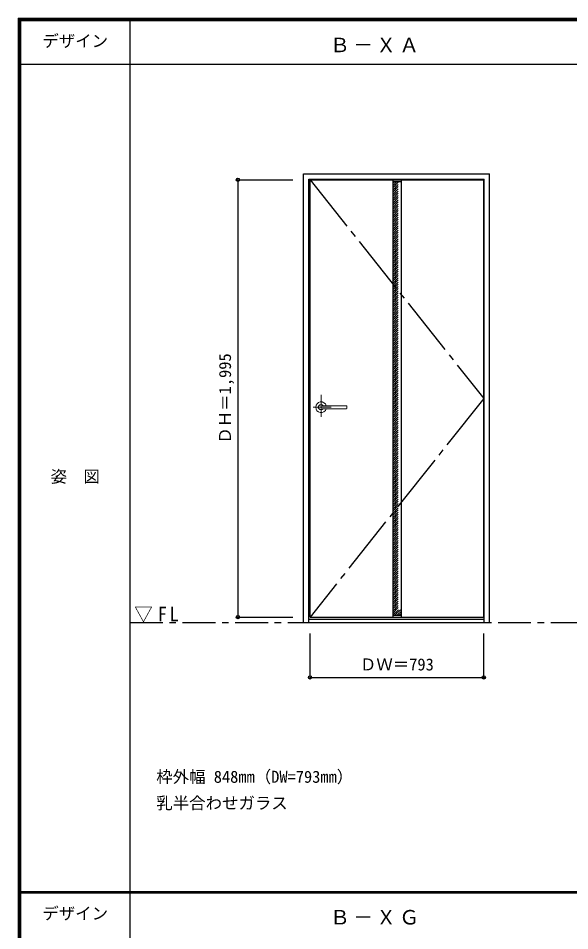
# Model space of a CAD drawing. Units: millimetres, scale not verified. Extents: x -6000 to 5700, y -4307 to 4260.
# Drawn here: x -6000 to -3483, y 12 to 4175 of the extents above; entities that cross this region are included whole.
import ezdxf
from ezdxf.enums import TextEntityAlignment as Align

# ---------------------------------------------------------------- set-up
doc = ezdxf.new("R2010")
doc.units = ezdxf.units.MM
doc.header["$LTSCALE"] = 30
doc.header["$PDMODE"] = 32
doc.header["$PDSIZE"] = 15
for name, pattern in [('CHAIN1', [8, 5, -1, 1, -1]), ('CHAIN2', [12, 9, -1, 1, -1]), ('DASHED1', [1.8, 1.2, -0.6])]:
    doc.linetypes.add(name, pattern=pattern)
for name, color, linetype in [('0-2_扉', 3, 'Continuous'), ('0-3_仕上げ', 3, 'Continuous'), ('0-4_枠', 3, 'Continuous'), ('0-7', 7, 'CHAIN2'), ('0-A_文字', 7, 'Continuous'), ('0-B_寸法', 7, 'Continuous'), ('0-C_ハッチ', 4, 'DASHED1'), ('F-1_枠', 6, 'Continuous'), ('F-A_文字', 7, 'Continuous')]:
    doc.layers.add(name, color=color, linetype=linetype)
doc.layers.add('0-5_レバー', color=7, linetype='Continuous', lineweight=18)
doc.styles.add('ＭＳ ゴシック', font='')
doc.styles.get('ＭＳ ゴシック').set_extended_font_data('MS Gothic')

msp = doc.modelspace()

# ---------------------------------------------------------------- linework, layer by layer
at = {"layer": '0-2_扉'}
for p, q in [((-4668.4, 3438), (-3875.4, 3438)), ((-4668.4, 1443), (-4668.4, 3438)), ((-3875.4, 1443), (-3875.4, 3438)), ((-4668.4, 1443), (-3875.4, 1443))]:
    msp.add_line(p, q, dxfattribs=at)
at = {"layer": '0-3_仕上げ'}
for p, q in [((-4290.9, 3438), (-4290.9, 1443)), ((-4252.9, 3438), (-4252.9, 1443))]:
    msp.add_line(p, q, dxfattribs=at)
at = {"layer": '0-3_仕上げ', "color": 7}
for p, q in [((-4290.9, 3430), (-4252.9, 3430)), ((-4290.9, 1451), (-4252.9, 1451))]:
    msp.add_line(p, q, dxfattribs=at)
at = {"layer": '0-4_枠'}
for p, q in [((-4697.4, 3465), (-3849.4, 3465)), ((-4697.4, 1418), (-4697.4, 3465)), ((-3849.4, 1418), (-3849.4, 3465)), ((-4673.4, 3441), (-3873.4, 3441)), ((-4673.4, 1418), (-4673.4, 3441)), ((-3873.4, 1418), (-3873.4, 3441)), ((-4697.4, 1418), (-3849.4, 1418)), ((-4673.4, 1433), (-3873.4, 1433))]:
    msp.add_line(p, q, dxfattribs=at)
at = {"layer": '0-5_レバー', "color": 4, "linetype": 'CHAIN1'}
for p, q in [((-4617.9, 2456.96), (-4617.9, 2357.11)), ((-4571.1, 2400.5), (-4654.12, 2400.5))]:
    msp.add_line(p, q, dxfattribs=at)
at = {"layer": '0-5_レバー'}
for q in [(-4500.9, 2405.99), (-4500.9, 2395)]:
    msp.add_line((-4500.9, 2400.5), q, dxfattribs=at)
for points in [[(-4607.94, 2407.49), (-4608.71, 2408.28), (-4610.68, 2409.65), (-4612.92, 2410.66), (-4615.36, 2411.29), (-4617.9, 2411.5), (-4620.44, 2411.29), (-4622.87, 2410.66), (-4625.12, 2409.65), (-4627.09, 2408.28), (-4628.71, 2406.61), (-4629.91, 2404.71), (-4630.65, 2402.65), (-4630.9, 2400.5), (-4630.65, 2398.35), (-4629.91, 2396.29), (-4628.71, 2394.39), (-4627.09, 2392.72), (-4625.12, 2391.35), (-4622.87, 2390.34), (-4620.44, 2389.71), (-4617.9, 2389.5), (-4615.36, 2389.71), (-4612.92, 2390.34), (-4610.68, 2391.35), (-4608.71, 2392.72), (-4607.94, 2393.51)], [(-4502.4, 2407.5), (-4512.13, 2407.5), (-4522.31, 2407.5), (-4531.91, 2407.5), (-4540.9, 2407.5), (-4549.31, 2407.5), (-4557.12, 2407.5), (-4563.94, 2407.5), (-4570.24, 2407.5), (-4576, 2407.5), (-4581.25, 2407.5), (-4586.04, 2407.5), (-4590.69, 2407.5), (-4594.9, 2407.5), (-4598.65, 2407.5), (-4600.65, 2407.5), (-4602.5, 2407.5), (-4604.51, 2407.49), (-4606.92, 2407.49), (-4608.41, 2407.49), (-4609.95, 2407.49), (-4611.47, 2407.49), (-4612.57, 2407.49), (-4613.03, 2407.49), (-4613.03, 2407.48)], [(-4612.88, 2393.51), (-4612.75, 2393.51), (-4612.31, 2393.51), (-4611.59, 2393.51), (-4610.57, 2393.51), (-4609.31, 2393.51), (-4607.96, 2393.51), (-4605.1, 2393.51), (-4602.12, 2393.5), (-4599.1, 2393.5), (-4596.06, 2393.5), (-4592.99, 2393.5), (-4589.91, 2393.5), (-4585.91, 2393.5), (-4581.5, 2393.5), (-4576.53, 2393.5), (-4571, 2393.5), (-4564.91, 2393.5), (-4558.26, 2393.5), (-4551.05, 2393.5), (-4542.46, 2393.5), (-4533.2, 2393.5), (-4523.26, 2393.5), (-4512.65, 2393.5), (-4502.4, 2393.5)], [(-4502.4, 2407.5), (-4511.48, 2407.5), (-4511.88, 2407.5)]]:
    msp.add_lwpolyline(points, dxfattribs=at)
for centre, radius, start, end in [((-4617.9, 2400.5), 24.55, 16.59952, 343.36736), ((-4502.4, 2406), 1.5, 0.00847, 89.9163), ((-4502.4, 2406), 1.5, 360, 90.17419), ((-4502.4, 2395), 1.5, 270.16419, 0), ((-4502.4, 2395), 1.5, 269.91059, 359.99153)]:
    msp.add_arc(centre, radius, start, end, dxfattribs=at)
at = {"layer": '0-7'}
for p, q in [((-4668.4, 3438), (-3875.4, 2440.5)), ((-3875.4, 2440.5), (-4668.4, 1443))]:
    msp.add_line(p, q, dxfattribs=at)
at = {"layer": '0-B_寸法', "color": 4}
for p, q in [((-4997.4, 3438), (-4747.4, 3438)), ((-4997.4, 3438), (-4997.4, 1443)), ((-4997.4, 1443), (-4747.4, 1443)), ((-4668.4, 1168), (-4668.4, 1368)), ((-3875.4, 1168), (-3875.4, 1368)), ((-4668.4, 1168), (-3875.4, 1168))]:
    msp.add_line(p, q, dxfattribs=at)
at = {"layer": '0-B_寸法'}
for p in [(-4997.4, 3438), (-4997.4, 1443), (-4668.4, 1168), (-3875.4, 1168)]:
    msp.add_point(p, dxfattribs=at)
at = {"layer": '0-C_ハッチ'}
for p, q in [((-4290.9, 3401.01), (-4261.91, 3430)), ((-4290.9, 3410.91), (-4271.81, 3430)), ((-4290.9, 3420.81), (-4281.71, 3430)), ((-4290.9, 3391.11), (-4252.9, 3429.11)), ((-4290.9, 3381.21), (-4252.9, 3419.21)), ((-4290.9, 3371.31), (-4252.9, 3409.31)), ((-4290.9, 3361.41), (-4252.9, 3399.41)), ((-4290.9, 3351.51), (-4252.9, 3389.51)), ((-4290.9, 3341.61), (-4252.9, 3379.61)), ((-4290.9, 3331.71), (-4252.9, 3369.71)), ((-4290.9, 3321.81), (-4252.9, 3359.81)), ((-4290.9, 3311.91), (-4252.9, 3349.91)), ((-4290.9, 3302.01), (-4252.9, 3340.01)), ((-4290.9, 3292.11), (-4252.9, 3330.11)), ((-4290.9, 3282.21), (-4252.9, 3320.21)), ((-4290.9, 3272.31), (-4252.9, 3310.31)), ((-4290.9, 3262.41), (-4252.9, 3300.41)), ((-4290.9, 3252.52), (-4252.9, 3290.52)), ((-4290.9, 3242.62), (-4252.9, 3280.62)), ((-4290.9, 3232.72), (-4252.9, 3270.72)), ((-4290.9, 3222.82), (-4252.9, 3260.82)), ((-4290.9, 3212.92), (-4252.9, 3250.92)), ((-4290.9, 3203.02), (-4252.9, 3241.02)), ((-4290.9, 3193.12), (-4252.9, 3231.12)), ((-4290.9, 3183.22), (-4252.9, 3221.22)), ((-4290.9, 3173.32), (-4252.9, 3211.32)), ((-4290.9, 3163.42), (-4252.9, 3201.42)), ((-4290.9, 3153.52), (-4252.9, 3191.52)), ((-4290.9, 3143.62), (-4252.9, 3181.62)), ((-4290.9, 3133.72), (-4252.9, 3171.72)), ((-4290.9, 3123.82), (-4252.9, 3161.82)), ((-4290.9, 3113.92), (-4252.9, 3151.92)), ((-4290.9, 3104.02), (-4252.9, 3142.02)), ((-4290.9, 3094.12), (-4252.9, 3132.12)), ((-4290.9, 3084.22), (-4252.9, 3122.22)), ((-4290.9, 3074.32), (-4252.9, 3112.32)), ((-4290.9, 3064.42), (-4252.9, 3102.42)), ((-4290.9, 3054.53), (-4252.9, 3092.53)), ((-4290.9, 3044.63), (-4252.9, 3082.63)), ((-4290.9, 3034.73), (-4252.9, 3072.73)), ((-4290.9, 3024.83), (-4252.9, 3062.83)), ((-4290.9, 3014.93), (-4252.9, 3052.93)), ((-4290.9, 3005.03), (-4252.9, 3043.03)), ((-4290.9, 2995.13), (-4252.9, 3033.13)), ((-4290.9, 2985.23), (-4252.9, 3023.23)), ((-4290.9, 2975.33), (-4252.9, 3013.33)), ((-4290.9, 2965.43), (-4252.9, 3003.43)), ((-4290.9, 2955.53), (-4252.9, 2993.53)), ((-4290.9, 2945.63), (-4252.9, 2983.63)), ((-4290.9, 2935.73), (-4252.9, 2973.73)), ((-4290.9, 2925.83), (-4252.9, 2963.83)), ((-4290.9, 2915.93), (-4252.9, 2953.93)), ((-4290.9, 2906.03), (-4252.9, 2944.03)), ((-4290.9, 2896.13), (-4252.9, 2934.13)), ((-4290.9, 2886.23), (-4252.9, 2924.23)), ((-4290.9, 2876.33), (-4252.9, 2914.33)), ((-4290.9, 2866.44), (-4252.9, 2904.44)), ((-4290.9, 2856.54), (-4252.9, 2894.54)), ((-4290.9, 2846.64), (-4252.9, 2884.64)), ((-4290.9, 2836.74), (-4252.9, 2874.74)), ((-4290.9, 2826.84), (-4252.9, 2864.84)), ((-4290.9, 2816.94), (-4252.9, 2854.94)), ((-4290.9, 2807.04), (-4252.9, 2845.04)), ((-4290.9, 2797.14), (-4252.9, 2835.14)), ((-4290.9, 2787.24), (-4252.9, 2825.24)), ((-4290.9, 2777.34), (-4252.9, 2815.34)), ((-4290.9, 2767.44), (-4252.9, 2805.44)), ((-4290.9, 2757.54), (-4252.9, 2795.54)), ((-4290.9, 2747.64), (-4252.9, 2785.64)), ((-4290.9, 2737.74), (-4252.9, 2775.74)), ((-4290.9, 2727.84), (-4252.9, 2765.84)), ((-4290.9, 2717.94), (-4252.9, 2755.94)), ((-4290.9, 2708.04), (-4252.9, 2746.04)), ((-4290.9, 2698.14), (-4252.9, 2736.14)), ((-4290.9, 2688.24), (-4252.9, 2726.24)), ((-4290.9, 2678.34), (-4252.9, 2716.34)), ((-4290.9, 2668.45), (-4252.9, 2706.45)), ((-4290.9, 2658.55), (-4252.9, 2696.55)), ((-4290.9, 2648.65), (-4252.9, 2686.65)), ((-4290.9, 2638.75), (-4252.9, 2676.75)), ((-4290.9, 2628.85), (-4252.9, 2666.85)), ((-4290.9, 2618.95), (-4252.9, 2656.95)), ((-4290.9, 2609.05), (-4252.9, 2647.05)), ((-4290.9, 2599.15), (-4252.9, 2637.15)), ((-4290.9, 2589.25), (-4252.9, 2627.25)), ((-4290.9, 2579.35), (-4252.9, 2617.35)), ((-4290.9, 2569.45), (-4252.9, 2607.45)), ((-4290.9, 2559.55), (-4252.9, 2597.55)), ((-4290.9, 2549.65), (-4252.9, 2587.65)), ((-4290.9, 2539.75), (-4252.9, 2577.75)), ((-4290.9, 2529.85), (-4252.9, 2567.85)), ((-4290.9, 2519.95), (-4252.9, 2557.95)), ((-4290.9, 2510.05), (-4252.9, 2548.05)), ((-4290.9, 2500.15), (-4252.9, 2538.15)), ((-4290.9, 2490.25), (-4252.9, 2528.25)), ((-4290.9, 2480.35), (-4252.9, 2518.35)), ((-4290.9, 2470.46), (-4252.9, 2508.46)), ((-4290.9, 2460.56), (-4252.9, 2498.56)), ((-4290.9, 2450.66), (-4252.9, 2488.66)), ((-4290.9, 2440.76), (-4252.9, 2478.76)), ((-4290.9, 2430.86), (-4252.9, 2468.86)), ((-4290.9, 2420.96), (-4252.9, 2458.96)), ((-4290.9, 2411.06), (-4252.9, 2449.06)), ((-4290.9, 2401.16), (-4252.9, 2439.16)), ((-4290.9, 2391.26), (-4252.9, 2429.26)), ((-4290.9, 2381.36), (-4252.9, 2419.36)), ((-4290.9, 2371.46), (-4252.9, 2409.46)), ((-4290.9, 2361.56), (-4252.9, 2399.56)), ((-4290.9, 2351.66), (-4252.9, 2389.66)), ((-4290.9, 2341.76), (-4252.9, 2379.76)), ((-4290.9, 2331.86), (-4252.9, 2369.86)), ((-4290.9, 2321.96), (-4252.9, 2359.96)), ((-4290.9, 2312.06), (-4252.9, 2350.06)), ((-4290.9, 2302.16), (-4252.9, 2340.16)), ((-4290.9, 2292.26), (-4252.9, 2330.26)), ((-4290.9, 2282.36), (-4252.9, 2320.36)), ((-4290.9, 2272.47), (-4252.9, 2310.47)), ((-4290.9, 2262.57), (-4252.9, 2300.57)), ((-4290.9, 2252.67), (-4252.9, 2290.67)), ((-4290.9, 2242.77), (-4252.9, 2280.77)), ((-4290.9, 2232.87), (-4252.9, 2270.87)), ((-4290.9, 2222.97), (-4252.9, 2260.97)), ((-4290.9, 2213.07), (-4252.9, 2251.07)), ((-4290.9, 2203.17), (-4252.9, 2241.17)), ((-4290.9, 2193.27), (-4252.9, 2231.27)), ((-4290.9, 2183.37), (-4252.9, 2221.37)), ((-4290.9, 2173.47), (-4252.9, 2211.47)), ((-4290.9, 2163.57), (-4252.9, 2201.57)), ((-4290.9, 2153.67), (-4252.9, 2191.67)), ((-4290.9, 2143.77), (-4252.9, 2181.77)), ((-4290.9, 2133.87), (-4252.9, 2171.87)), ((-4290.9, 2123.97), (-4252.9, 2161.97)), ((-4290.9, 2114.07), (-4252.9, 2152.07)), ((-4290.9, 2104.17), (-4252.9, 2142.17)), ((-4290.9, 2094.27), (-4252.9, 2132.27)), ((-4290.9, 2084.37), (-4252.9, 2122.37)), ((-4290.9, 2074.48), (-4252.9, 2112.48)), ((-4290.9, 2064.58), (-4252.9, 2102.58)), ((-4290.9, 2054.68), (-4252.9, 2092.68)), ((-4290.9, 2044.78), (-4252.9, 2082.78)), ((-4290.9, 2034.88), (-4252.9, 2072.88)), ((-4290.9, 2024.98), (-4252.9, 2062.98)), ((-4290.9, 2015.08), (-4252.9, 2053.08)), ((-4290.9, 2005.18), (-4252.9, 2043.18)), ((-4290.9, 1995.28), (-4252.9, 2033.28)), ((-4290.9, 1985.38), (-4252.9, 2023.38)), ((-4290.9, 1975.48), (-4252.9, 2013.48)), ((-4290.9, 1965.58), (-4252.9, 2003.58)), ((-4290.9, 1955.68), (-4252.9, 1993.68)), ((-4290.9, 1945.78), (-4252.9, 1983.78)), ((-4290.9, 1935.88), (-4252.9, 1973.88)), ((-4290.9, 1925.98), (-4252.9, 1963.98)), ((-4290.9, 1916.08), (-4252.9, 1954.08)), ((-4290.9, 1906.18), (-4252.9, 1944.18)), ((-4290.9, 1896.28), (-4252.9, 1934.28)), ((-4290.9, 1886.39), (-4252.9, 1924.39)), ((-4290.9, 1876.49), (-4252.9, 1914.49)), ((-4290.9, 1866.59), (-4252.9, 1904.59)), ((-4290.9, 1856.69), (-4252.9, 1894.69)), ((-4290.9, 1846.79), (-4252.9, 1884.79)), ((-4290.9, 1836.89), (-4252.9, 1874.89)), ((-4290.9, 1826.99), (-4252.9, 1864.99)), ((-4290.9, 1817.09), (-4252.9, 1855.09)), ((-4290.9, 1807.19), (-4252.9, 1845.19)), ((-4290.9, 1797.29), (-4252.9, 1835.29)), ((-4290.9, 1787.39), (-4252.9, 1825.39)), ((-4290.9, 1777.49), (-4252.9, 1815.49)), ((-4290.9, 1767.59), (-4252.9, 1805.59)), ((-4290.9, 1757.69), (-4252.9, 1795.69)), ((-4290.9, 1747.79), (-4252.9, 1785.79)), ((-4290.9, 1737.89), (-4252.9, 1775.89)), ((-4290.9, 1727.99), (-4252.9, 1765.99)), ((-4290.9, 1718.09), (-4252.9, 1756.09)), ((-4290.9, 1708.19), (-4252.9, 1746.19)), ((-4290.9, 1698.29), (-4252.9, 1736.29)), ((-4290.9, 1688.4), (-4252.9, 1726.4)), ((-4290.9, 1678.5), (-4252.9, 1716.5)), ((-4290.9, 1668.6), (-4252.9, 1706.6)), ((-4290.9, 1658.7), (-4252.9, 1696.7)), ((-4290.9, 1648.8), (-4252.9, 1686.8)), ((-4290.9, 1638.9), (-4252.9, 1676.9)), ((-4290.9, 1629), (-4252.9, 1667)), ((-4290.9, 1619.1), (-4252.9, 1657.1)), ((-4290.9, 1609.2), (-4252.9, 1647.2)), ((-4290.9, 1599.3), (-4252.9, 1637.3)), ((-4290.9, 1589.4), (-4252.9, 1627.4)), ((-4290.9, 1579.5), (-4252.9, 1617.5)), ((-4290.9, 1569.6), (-4252.9, 1607.6)), ((-4290.9, 1559.7), (-4252.9, 1597.7)), ((-4290.9, 1549.8), (-4252.9, 1587.8)), ((-4290.9, 1539.9), (-4252.9, 1577.9)), ((-4290.9, 1530), (-4252.9, 1568)), ((-4290.9, 1520.1), (-4252.9, 1558.1)), ((-4290.9, 1510.2), (-4252.9, 1548.2)), ((-4290.9, 1500.3), (-4252.9, 1538.3)), ((-4290.9, 1490.41), (-4252.9, 1528.41)), ((-4290.9, 1480.51), (-4252.9, 1518.51)), ((-4290.9, 1470.61), (-4252.9, 1508.61)), ((-4290.9, 1460.71), (-4252.9, 1498.71)), ((-4290.71, 1451), (-4252.9, 1488.81)), ((-4280.81, 1451), (-4252.9, 1478.91)), ((-4270.91, 1451), (-4252.9, 1469.01)), ((-4261.01, 1451), (-4252.9, 1459.11))]:
    msp.add_line(p, q, dxfattribs=at)
at = {"layer": 'F-1_枠'}
for p, q in [((-6000, 4175), (5700, 4175)), ((-6000, 4175), (-6000, -4205)), ((-6000, 4170), (5700, 4170)), ((-6000, 4165), (5700, 4165)), ((-5995, 4175), (-5995, -4205)), ((-5990, 4175), (-5990, -4205)), ((-5490, 4175), (-5490, -3790)), ((-6000, 3965), (5700, 3965)), ((-6000, 190.5), (5700, 190.5)), ((-6000, 187.5), (5700, 187.5)), ((-6000, 184.5), (5700, 184.5))]:
    msp.add_line(p, q, dxfattribs=at)
at = {"layer": 'F-1_枠', "color": 7, "linetype": 'CHAIN1'}
msp.add_line((-5490, 1418), (5690, 1418), dxfattribs=at)

# ---------------------------------------------------------------- texts
at = {"layer": '0-A_文字', "style": 'ＭＳ ゴシック'}
for s, p in [('枠外幅 848mm（DW=793mm）', (-5370, 670.5)), ('乳半合わせガラス', (-5370, 550.5))]:
    msp.add_text(s, height=54.99, dxfattribs=at).set_placement(p, align=Align.BOTTOM_LEFT)
at = {"layer": '0-A_文字', "char_height": 65.98, "attachment_point": 7, "style": 'ＭＳ ゴシック'}
for s, insert in [('\\T1.17;Ｂ－ＸＡ', (-4576.7, 4020)), ('\\T1.17;Ｂ－ＸＧ', (-4576.7, 39.5))]:
    msp.add_mtext(s, dxfattribs=dict(at, insert=insert))
at = {"layer": '0-B_寸法', "style": 'ＭＳ ゴシック'}
msp.add_text('ＤＨ＝1,995', height=54.99, rotation=90, dxfattribs=at).set_placement((-5012.4, 2234.25), align=Align.BOTTOM_LEFT)
msp.add_text('ＤＷ＝793', height=54.99, dxfattribs=at).set_placement((-4440.65, 1183), align=Align.BOTTOM_LEFT)
at = {"layer": 'F-A_文字', "style": 'ＭＳ ゴシック'}
for s, p in [('デザイン', (-5890, 4027.5)), ('姿\u3000図', (-5852.5, 2040.25)), ('デザイン', (-5890, 47))]:
    msp.add_text(s, height=54.99, dxfattribs=at).set_placement(p, align=Align.BOTTOM_LEFT)
at = {"layer": 'F-A_文字', "insert": (-5471.25, 1418), "char_height": 65.98, "attachment_point": 7, "style": 'ＭＳ ゴシック'}
msp.add_mtext('\\T1.26;\\W0.95;▽FL', dxfattribs=at)

doc.saveas('drawing.dxf')
